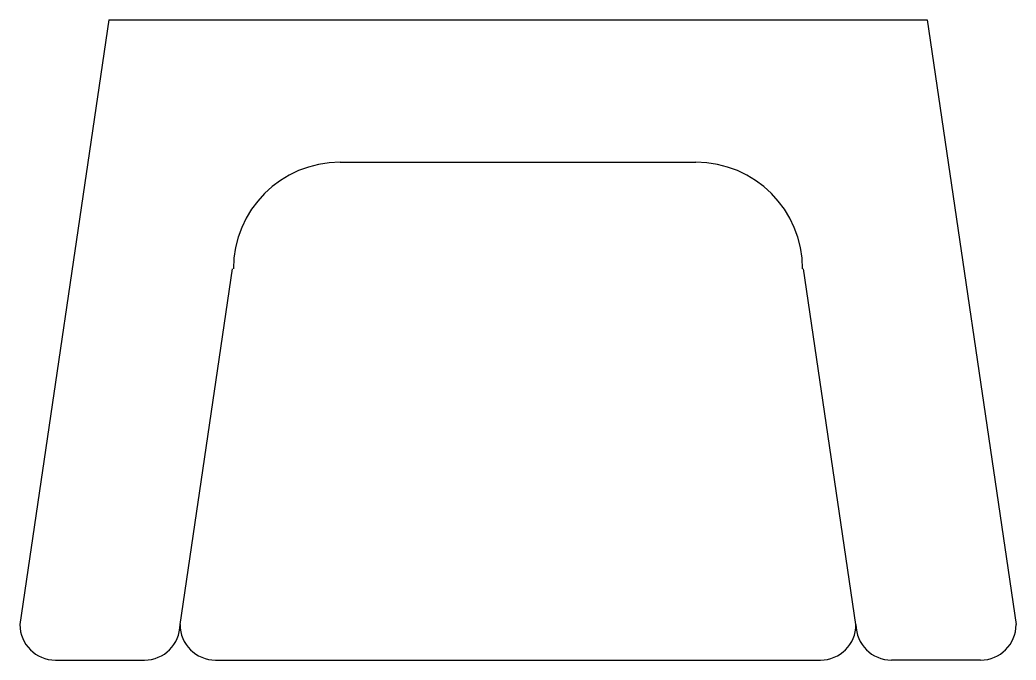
# Model space of a CAD drawing. Extents: x -14 to 14, y -18 to 0.
import ezdxf

# ---------------------------------------------------------------- set-up
doc = ezdxf.new("R2010")
doc.units = 0
doc.header["$LTSCALE"] = 96
doc.header["$MEASUREMENT"] = 0
doc.layers.get('0').update_dxf_attribs({"linetype": 'CONTINUOUS'})
doc.styles.add('ATTR', font='romans.shx', dxfattribs={"width": 0.8, "height": 2.52})

msp = doc.modelspace()

# ---------------------------------------------------------------- linework, layer by layer
for p, q in [((-11.5, 0), (-14, -17)), ((-11.5, 0), (11.5, 0)), ((11.5, 0), (14, -17)), ((-5, -4), (5, -4)), ((-9.5, -17), (-8.02878, -6.99577)), ((9.5, -17), (8.0288, -6.99577)), ((-13, -18), (-10.5, -18)), ((-8.5, -18), (8.5, -18)), ((13, -18), (10.5, -18))]:
    msp.add_line(p, q)
for centre, radius, start, end in [((-5, -7), 3, 90, 180), ((5, -7), 3, 0, 90), ((-13, -17), 1, 180, 270), ((-10.5, -17), 1, 270, 0), ((-8.5, -17), 1, 180, 270), ((8.5, -17), 1, 270, 0), ((10.5, -17), 1, 180, 270), ((13, -17), 1, 270, 0)]:
    msp.add_arc(centre, radius, start, end)

# ---------------------------------------------------------------- texts
at = {"style": 'ATTR', "width": 0.8, "flags": 9}
msp.add_attdef('ESTCODE', (0, 0), '', height=0.00199, dxfattribs=at)

doc.saveas('drawing.dxf')
